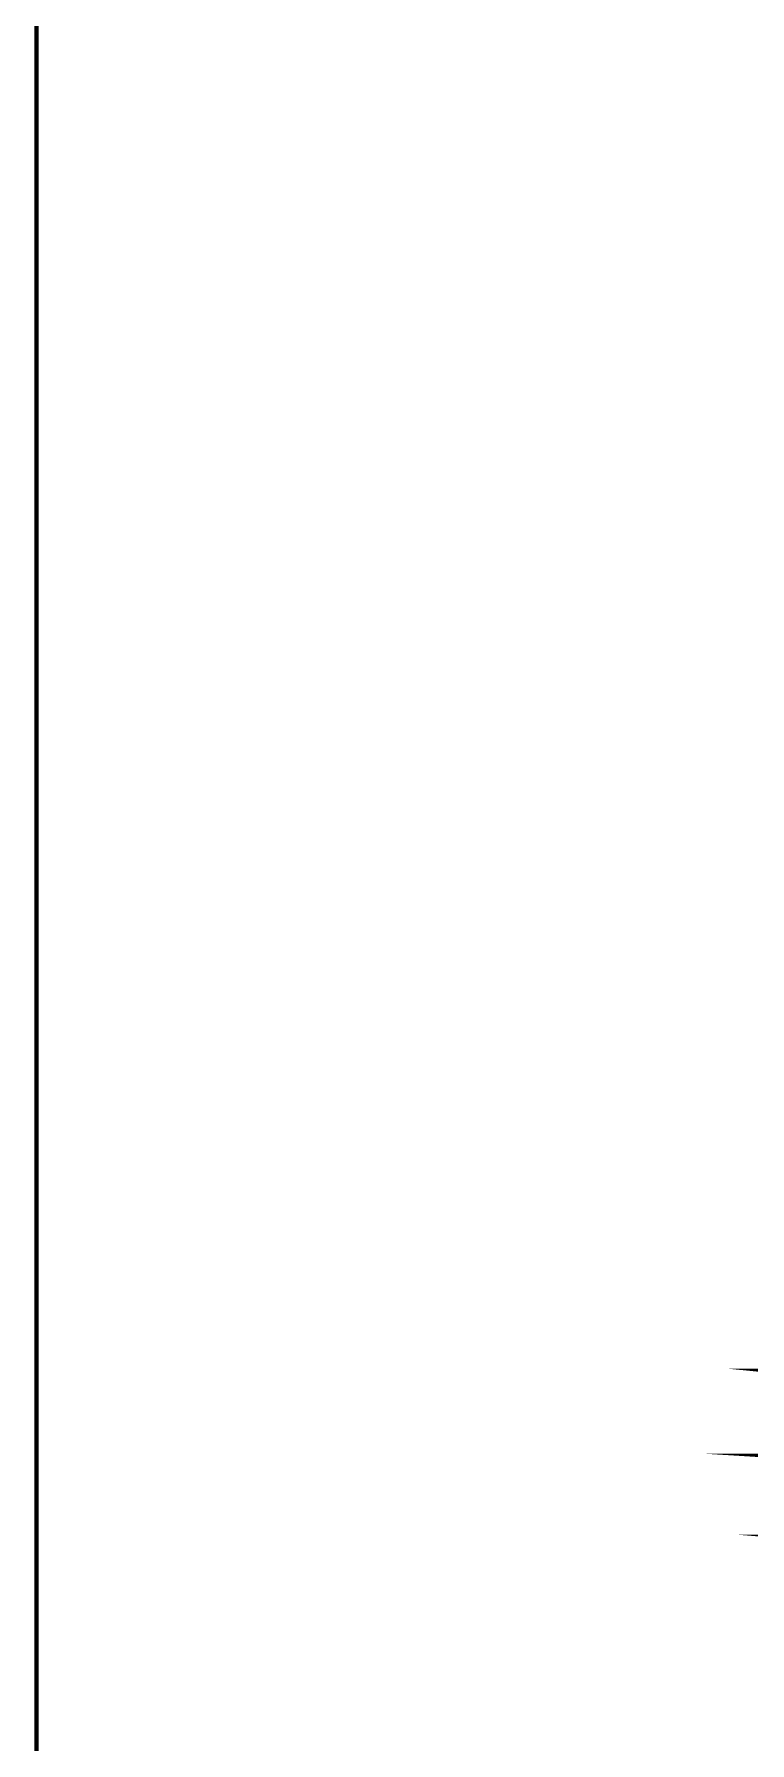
# Model space of a CAD drawing. Extents: x 0 to 210, y 0 to 297.
# Drawn here: x 0.02 to 6.79, y 14.11 to 30.27 of the extents above; entities that cross this region are included whole.
import ezdxf

# ---------------------------------------------------------------- set-up
doc = ezdxf.new("R2010")
doc.units = 0
doc.header["$MEASUREMENT"] = 0
doc.layers.add('C00-00-00-BLACK', color=7, linetype='Continuous')
doc.layers.add('CDD-6E-00', color=32, linetype='Continuous')

msp = doc.modelspace()

# ---------------------------------------------------------------- linework, layer by layer
at = {"layer": 'C00-00-00-BLACK', "const_width": 0.0423}
msp.add_lwpolyline([(0.0427, -0.3886), (210.36, -0.3886), (210.36, 296.883), (0.0427, 296.883), (0.0427, -0.3886)], close=True, dxfattribs=at)
at = {"layer": 'CDD-6E-00', "const_width": 0.0423}
for points in [[(7.8025, 17.6265), (6.9977, 17.6265), (7.8452, 17.5424), (7.8025, 17.6265)], [(8.3137, 16.8217), (7.0404, 16.8217), (8.3978, 16.7376), (8.3137, 16.8217)], [(8.9903, 16.0569), (7.1672, 16.0569), (9.2025, 15.8888), (8.9903, 16.0569)], [(10.3904, 14.9572), (7.5489, 14.9572), (10.4745, 14.8718), (10.3904, 14.9572)]]:
    msp.add_lwpolyline(points, close=True, dxfattribs=at)

doc.saveas('drawing.dxf')
